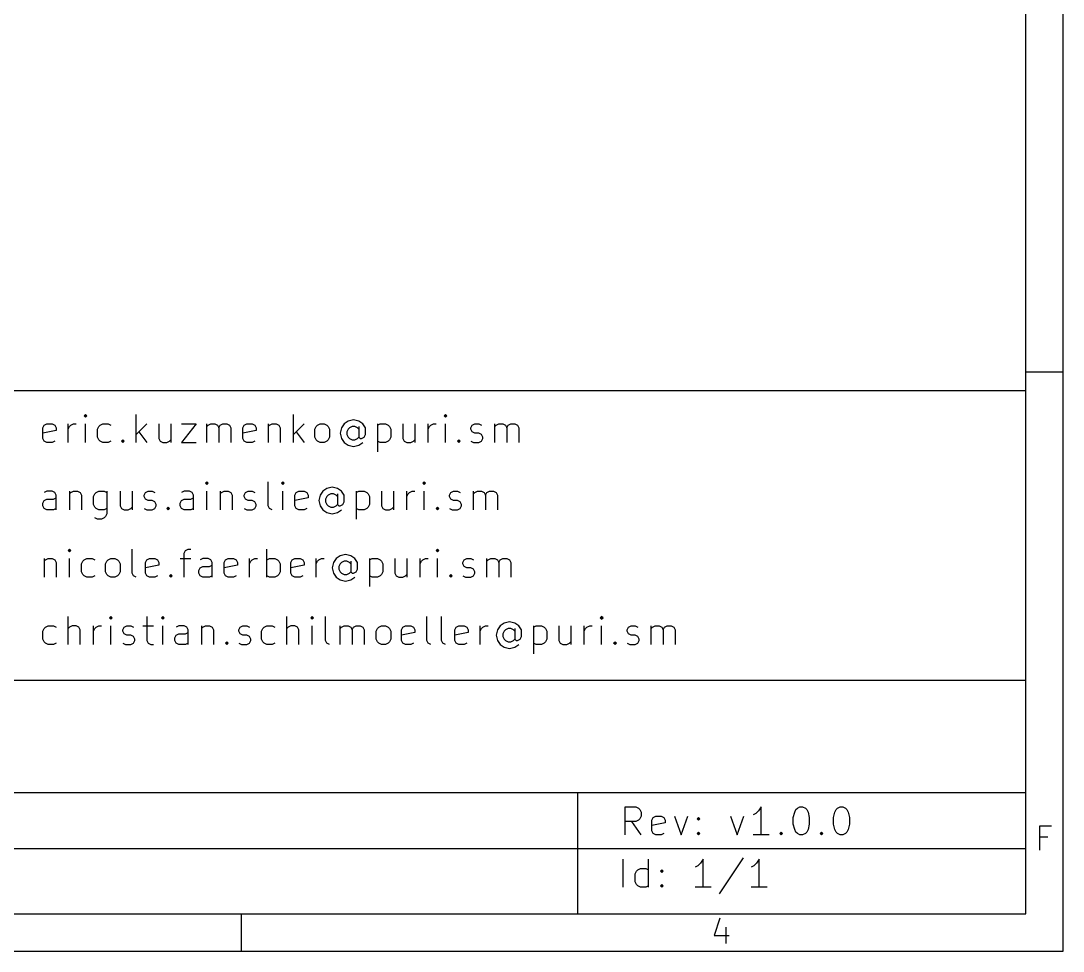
# Model space of a CAD drawing. Extents: x 8 to 330, y -289 to -8.
# Drawn here: x 146.2 to 202, y -289 to -239.2 of the extents above; entities that cross this region are included whole.
import ezdxf

# ---------------------------------------------------------------- set-up
doc = ezdxf.new("R2010")
doc.units = 0
doc.header["$MEASUREMENT"] = 0
doc.layers.add('BLACK', color=7, linetype='CONTINUOUS')

msp = doc.modelspace()

# ---------------------------------------------------------------- linework, layer by layer
at = {"layer": 'BLACK', "linetype": 'CONTINUOUS'}
for p, q in [((202.007, -289.002), (202.007, -8)), ((200.007, -287.002), (200.007, -10)), ((202.007, -258), (200.007, -258)), ((200.007, -259.002), (92.0072, -259.002)), ((200.007, -287.002), (200.007, -259.002)), ((149.654, -260.281), (149.582, -260.352)), ((149.582, -260.352), (149.654, -260.424)), ((149.725, -260.352), (149.654, -260.281)), ((149.654, -260.281), (149.654, -260.424)), ((149.654, -260.424), (149.725, -260.352)), ((152.368, -261.781), (152.368, -260.281)), ((160.796, -261.781), (160.796, -260.281)), ((164.011, -260.566), (163.725, -260.638)), ((164.296, -260.638), (164.011, -260.566)), ((168.939, -260.281), (168.868, -260.352)), ((168.868, -260.352), (168.939, -260.424)), ((169.011, -260.352), (168.939, -260.281)), ((168.939, -260.281), (168.939, -260.424)), ((168.939, -260.424), (169.011, -260.352)), ((147.368, -260.995), (147.439, -260.852)), ((147.368, -261.566), (147.368, -260.995)), ((148.082, -261.138), (147.368, -261.281)), ((147.439, -260.852), (147.582, -260.781)), ((147.582, -260.781), (147.868, -260.781)), ((147.868, -260.781), (148.011, -260.852)), ((148.011, -260.852), (148.082, -260.995)), ((148.082, -260.995), (148.082, -261.138)), ((148.725, -261.781), (148.725, -260.781)), ((148.725, -261.066), (148.796, -260.924)), ((148.796, -260.924), (148.868, -260.852)), ((148.868, -260.852), (149.011, -260.781)), ((149.011, -260.781), (149.154, -260.781)), ((149.654, -261.781), (149.654, -260.781)), ((150.296, -261.066), (150.368, -260.924)), ((150.296, -261.495), (150.296, -261.066)), ((150.368, -260.924), (150.439, -260.852)), ((150.439, -260.852), (150.582, -260.781)), ((150.582, -260.781), (150.868, -260.781)), ((150.868, -260.781), (151.011, -260.852)), ((152.939, -260.781), (152.368, -261.352)), ((153.582, -260.781), (153.582, -261.566)), ((154.225, -260.781), (154.225, -261.781)), ((154.796, -260.781), (155.582, -260.781)), ((155.582, -260.781), (154.796, -261.781)), ((156.154, -261.781), (156.154, -260.781)), ((156.154, -260.924), (156.225, -260.852)), ((156.225, -260.852), (156.368, -260.781)), ((156.368, -260.781), (156.582, -260.781)), ((156.582, -260.781), (156.725, -260.852)), ((156.725, -260.852), (156.796, -260.995)), ((156.796, -260.995), (156.868, -260.852)), ((156.796, -260.995), (156.796, -261.781)), ((156.868, -260.852), (157.011, -260.781)), ((157.011, -260.781), (157.225, -260.781)), ((157.225, -260.781), (157.368, -260.852)), ((157.368, -260.852), (157.439, -260.995)), ((157.439, -260.995), (157.439, -261.781)), ((158.082, -260.995), (158.154, -260.852)), ((158.082, -261.566), (158.082, -260.995)), ((158.796, -261.138), (158.082, -261.281)), ((158.154, -260.852), (158.296, -260.781)), ((158.296, -260.781), (158.582, -260.781)), ((158.582, -260.781), (158.725, -260.852)), ((158.725, -260.852), (158.796, -260.995)), ((158.796, -260.995), (158.796, -261.138)), ((159.439, -260.781), (159.439, -261.781)), ((159.439, -260.924), (159.511, -260.852)), ((159.511, -260.852), (159.654, -260.781)), ((159.654, -260.781), (159.868, -260.781)), ((159.868, -260.781), (160.011, -260.852)), ((160.011, -260.852), (160.082, -260.995)), ((160.082, -260.995), (160.082, -261.781)), ((161.368, -260.781), (160.796, -261.352)), ((161.939, -261.066), (162.011, -260.924)), ((161.939, -261.495), (161.939, -261.066)), ((162.011, -260.924), (162.082, -260.852)), ((162.082, -260.852), (162.225, -260.781)), ((162.225, -260.781), (162.439, -260.781)), ((162.439, -260.781), (162.582, -260.852)), ((162.582, -260.852), (162.654, -260.924)), ((162.654, -260.924), (162.725, -261.066)), ((162.725, -261.066), (162.725, -261.495)), ((163.368, -260.995), (163.296, -261.281)), ((163.511, -260.781), (163.368, -260.995)), ((163.725, -260.638), (163.511, -260.781)), ((163.725, -261.066), (163.654, -261.209)), ((163.796, -260.995), (163.725, -261.066)), ((163.939, -260.924), (163.796, -260.995)), ((164.082, -260.924), (163.939, -260.924)), ((164.225, -260.995), (164.082, -260.924)), ((164.296, -261.066), (164.225, -260.995)), ((164.511, -260.781), (164.296, -260.638)), ((164.296, -260.924), (164.296, -261.495)), ((164.654, -260.995), (164.511, -260.781)), ((164.654, -261.352), (164.654, -260.995)), ((165.296, -260.781), (165.296, -262.281)), ((165.296, -260.852), (165.439, -260.781)), ((165.439, -260.781), (165.725, -260.781)), ((165.725, -260.781), (165.868, -260.852)), ((165.868, -260.852), (165.939, -260.924)), ((165.939, -260.924), (166.011, -261.066)), ((166.011, -261.066), (166.011, -261.495)), ((166.654, -260.781), (166.654, -261.566)), ((167.296, -260.781), (167.296, -261.781)), ((168.011, -261.781), (168.011, -260.781)), ((168.011, -261.066), (168.082, -260.924)), ((168.082, -260.924), (168.154, -260.852)), ((168.154, -260.852), (168.296, -260.781)), ((168.296, -260.781), (168.439, -260.781)), ((168.939, -261.781), (168.939, -260.781)), ((170.296, -260.995), (170.368, -260.852)), ((170.296, -261.066), (170.296, -260.995)), ((170.368, -261.209), (170.296, -261.066)), ((170.368, -260.852), (170.511, -260.781)), ((170.511, -260.781), (170.725, -260.781)), ((170.725, -260.781), (170.868, -260.852)), ((171.582, -261.781), (171.582, -260.781)), ((171.582, -260.924), (171.654, -260.852)), ((171.654, -260.852), (171.796, -260.781)), ((171.796, -260.781), (172.011, -260.781)), ((172.011, -260.781), (172.154, -260.852)), ((172.154, -260.852), (172.225, -260.995)), ((172.225, -260.995), (172.296, -260.852)), ((172.225, -260.995), (172.225, -261.781)), ((172.296, -260.852), (172.439, -260.781)), ((172.439, -260.781), (172.654, -260.781)), ((172.654, -260.781), (172.796, -260.852)), ((172.796, -260.852), (172.868, -260.995)), ((172.868, -260.995), (172.868, -261.781)), ((147.439, -261.709), (147.368, -261.566)), ((147.582, -261.781), (147.439, -261.709)), ((148.011, -261.709), (147.868, -261.781)), ((150.368, -261.638), (150.296, -261.495)), ((150.439, -261.709), (150.368, -261.638)), ((150.582, -261.781), (150.439, -261.709)), ((151.011, -261.709), (150.868, -261.781)), ((151.582, -261.709), (151.654, -261.638)), ((151.654, -261.781), (151.582, -261.709)), ((151.654, -261.638), (151.725, -261.709)), ((151.654, -261.638), (151.654, -261.781)), ((151.725, -261.709), (151.654, -261.781)), ((152.511, -261.209), (152.939, -261.781)), ((153.582, -261.566), (153.654, -261.709)), ((153.654, -261.709), (153.796, -261.781)), ((154.011, -261.781), (154.154, -261.709)), ((154.154, -261.709), (154.225, -261.638)), ((158.154, -261.709), (158.082, -261.566)), ((158.296, -261.781), (158.154, -261.709)), ((158.725, -261.709), (158.582, -261.781)), ((160.939, -261.209), (161.368, -261.781)), ((162.011, -261.638), (161.939, -261.495)), ((162.082, -261.709), (162.011, -261.638)), ((162.225, -261.781), (162.082, -261.709)), ((162.582, -261.709), (162.439, -261.781)), ((162.654, -261.638), (162.582, -261.709)), ((162.725, -261.495), (162.654, -261.638)), ((163.296, -261.281), (163.368, -261.566)), ((163.368, -261.566), (163.511, -261.781)), ((163.654, -261.209), (163.654, -261.352)), ((163.654, -261.352), (163.725, -261.495)), ((163.725, -261.495), (163.796, -261.566)), ((163.796, -261.566), (163.939, -261.638)), ((163.939, -261.638), (164.082, -261.638)), ((164.082, -261.638), (164.225, -261.566)), ((164.225, -261.566), (164.296, -261.495)), ((164.296, -261.495), (164.368, -261.566)), ((164.368, -261.566), (164.439, -261.566)), ((164.439, -261.566), (164.582, -261.495)), ((164.582, -261.495), (164.654, -261.352)), ((165.439, -261.781), (165.296, -261.709)), ((165.868, -261.709), (165.725, -261.781)), ((165.939, -261.638), (165.868, -261.709)), ((166.011, -261.495), (165.939, -261.638)), ((166.654, -261.566), (166.725, -261.709)), ((166.725, -261.709), (166.868, -261.781)), ((167.082, -261.781), (167.225, -261.709)), ((167.225, -261.709), (167.296, -261.638)), ((169.582, -261.709), (169.654, -261.638)), ((169.654, -261.781), (169.582, -261.709)), ((169.654, -261.638), (169.725, -261.709)), ((169.654, -261.638), (169.654, -261.781)), ((169.725, -261.709), (169.654, -261.781)), ((170.296, -261.709), (170.439, -261.781)), ((170.511, -261.281), (170.368, -261.209)), ((170.725, -261.281), (170.511, -261.281)), ((170.868, -261.352), (170.725, -261.281)), ((170.725, -261.781), (170.868, -261.709)), ((170.939, -261.495), (170.868, -261.352)), ((170.868, -261.709), (170.939, -261.566)), ((170.939, -261.566), (170.939, -261.495)), ((147.868, -261.781), (147.582, -261.781)), ((150.868, -261.781), (150.582, -261.781)), ((153.796, -261.781), (154.011, -261.781)), ((154.796, -261.781), (155.582, -261.781)), ((158.582, -261.781), (158.296, -261.781)), ((162.439, -261.781), (162.225, -261.781)), ((163.511, -261.781), (163.725, -261.924)), ((163.725, -261.924), (164.011, -261.995)), ((164.011, -261.995), (164.296, -261.924)), ((164.296, -261.924), (164.511, -261.781)), ((165.725, -261.781), (165.439, -261.781)), ((166.868, -261.781), (167.082, -261.781)), ((170.439, -261.781), (170.725, -261.781)), ((156.154, -263.881), (156.082, -263.952)), ((156.082, -263.952), (156.154, -264.024)), ((156.225, -263.952), (156.154, -263.881)), ((156.154, -263.881), (156.154, -264.024)), ((156.154, -264.024), (156.225, -263.952)), ((159.439, -265.166), (159.439, -263.881)), ((160.225, -263.881), (160.154, -263.952)), ((160.154, -263.952), (160.225, -264.024)), ((160.296, -263.952), (160.225, -263.881)), ((160.225, -263.881), (160.225, -264.024)), ((160.225, -264.024), (160.296, -263.952)), ((167.796, -263.881), (167.725, -263.952)), ((167.725, -263.952), (167.796, -264.024)), ((167.868, -263.952), (167.796, -263.881)), ((167.796, -263.881), (167.796, -264.024)), ((167.796, -264.024), (167.868, -263.952)), ((147.582, -264.381), (147.439, -264.452)), ((147.868, -264.381), (147.582, -264.381)), ((148.011, -264.452), (147.868, -264.381)), ((148.082, -264.595), (148.011, -264.452)), ((148.796, -264.381), (148.796, -265.381)), ((148.796, -264.524), (148.868, -264.452)), ((148.868, -264.452), (149.011, -264.381)), ((149.011, -264.381), (149.225, -264.381)), ((149.225, -264.381), (149.368, -264.452)), ((149.368, -264.452), (149.439, -264.595)), ((150.082, -264.666), (150.154, -264.524)), ((150.154, -264.524), (150.225, -264.452)), ((150.225, -264.452), (150.368, -264.381)), ((150.368, -264.381), (150.654, -264.381)), ((150.654, -264.381), (150.796, -264.452)), ((150.796, -264.381), (150.796, -265.595)), ((151.511, -264.381), (151.511, -265.166)), ((152.154, -264.381), (152.154, -265.381)), ((152.796, -264.595), (152.868, -264.452)), ((152.868, -264.452), (153.011, -264.381)), ((153.011, -264.381), (153.225, -264.381)), ((153.225, -264.381), (153.368, -264.452)), ((154.939, -264.381), (154.796, -264.452)), ((155.225, -264.381), (154.939, -264.381)), ((155.368, -264.452), (155.225, -264.381)), ((155.439, -264.595), (155.368, -264.452)), ((156.154, -265.381), (156.154, -264.381)), ((156.868, -264.381), (156.868, -265.381)), ((156.868, -264.524), (156.939, -264.452)), ((156.939, -264.452), (157.082, -264.381)), ((157.082, -264.381), (157.296, -264.381)), ((157.296, -264.381), (157.439, -264.452)), ((157.439, -264.452), (157.511, -264.595)), ((158.154, -264.595), (158.225, -264.452)), ((158.225, -264.452), (158.368, -264.381)), ((158.368, -264.381), (158.582, -264.381)), ((158.582, -264.381), (158.725, -264.452)), ((160.225, -265.381), (160.225, -264.381)), ((160.868, -264.595), (160.939, -264.452)), ((160.939, -264.452), (161.082, -264.381)), ((161.082, -264.381), (161.368, -264.381)), ((161.368, -264.381), (161.511, -264.452)), ((161.511, -264.452), (161.582, -264.595)), ((162.368, -264.381), (162.225, -264.595)), ((162.582, -264.238), (162.368, -264.381)), ((162.868, -264.166), (162.582, -264.238)), ((162.796, -264.524), (162.654, -264.595)), ((162.939, -264.524), (162.796, -264.524)), ((163.154, -264.238), (162.868, -264.166)), ((163.082, -264.595), (162.939, -264.524)), ((163.368, -264.381), (163.154, -264.238)), ((163.154, -264.524), (163.154, -265.095)), ((163.511, -264.595), (163.368, -264.381)), ((164.154, -264.381), (164.154, -265.881)), ((164.154, -264.452), (164.296, -264.381)), ((164.296, -264.381), (164.582, -264.381)), ((164.582, -264.381), (164.725, -264.452)), ((164.725, -264.452), (164.796, -264.524)), ((164.796, -264.524), (164.868, -264.666)), ((165.511, -264.381), (165.511, -265.166)), ((166.154, -264.381), (166.154, -265.381)), ((166.868, -265.381), (166.868, -264.381)), ((166.868, -264.666), (166.939, -264.524)), ((166.939, -264.524), (167.011, -264.452)), ((167.011, -264.452), (167.154, -264.381)), ((167.154, -264.381), (167.296, -264.381)), ((167.796, -265.381), (167.796, -264.381)), ((169.154, -264.595), (169.225, -264.452)), ((169.225, -264.452), (169.368, -264.381)), ((169.368, -264.381), (169.582, -264.381)), ((169.582, -264.381), (169.725, -264.452)), ((170.439, -265.381), (170.439, -264.381)), ((170.439, -264.524), (170.511, -264.452)), ((170.511, -264.452), (170.654, -264.381)), ((170.654, -264.381), (170.868, -264.381)), ((170.868, -264.381), (171.011, -264.452)), ((171.011, -264.452), (171.082, -264.595)), ((171.082, -264.595), (171.154, -264.452)), ((171.154, -264.452), (171.296, -264.381)), ((171.296, -264.381), (171.511, -264.381)), ((171.511, -264.381), (171.654, -264.452)), ((171.654, -264.452), (171.725, -264.595)), ((147.368, -265.024), (147.439, -264.881)), ((147.368, -265.166), (147.368, -265.024)), ((147.439, -264.881), (147.582, -264.809)), ((147.582, -264.809), (147.939, -264.809)), ((147.939, -264.809), (148.082, -264.738)), ((148.082, -265.381), (148.082, -264.595)), ((149.439, -264.595), (149.439, -265.381)), ((150.082, -265.095), (150.082, -264.666)), ((150.154, -265.238), (150.082, -265.095)), ((152.796, -264.666), (152.796, -264.595)), ((152.868, -264.809), (152.796, -264.666)), ((153.011, -264.881), (152.868, -264.809)), ((153.225, -264.881), (153.011, -264.881)), ((153.368, -264.952), (153.225, -264.881)), ((153.439, -265.095), (153.368, -264.952)), ((153.439, -265.166), (153.439, -265.095)), ((154.725, -265.024), (154.796, -264.881)), ((154.725, -265.166), (154.725, -265.024)), ((154.796, -264.881), (154.939, -264.809)), ((154.939, -264.809), (155.296, -264.809)), ((155.296, -264.809), (155.439, -264.738)), ((155.439, -265.381), (155.439, -264.595)), ((157.511, -264.595), (157.511, -265.381)), ((158.154, -264.666), (158.154, -264.595)), ((158.225, -264.809), (158.154, -264.666)), ((158.368, -264.881), (158.225, -264.809)), ((158.582, -264.881), (158.368, -264.881)), ((158.725, -264.952), (158.582, -264.881)), ((158.796, -265.095), (158.725, -264.952)), ((158.796, -265.166), (158.796, -265.095)), ((160.868, -265.166), (160.868, -264.595)), ((161.582, -264.738), (160.868, -264.881)), ((161.582, -264.595), (161.582, -264.738)), ((162.225, -264.595), (162.154, -264.881)), ((162.154, -264.881), (162.225, -265.166)), ((162.582, -264.666), (162.511, -264.809)), ((162.511, -264.809), (162.511, -264.952)), ((162.511, -264.952), (162.582, -265.095)), ((162.654, -264.595), (162.582, -264.666)), ((162.582, -265.095), (162.654, -265.166)), ((163.154, -264.666), (163.082, -264.595)), ((163.082, -265.166), (163.154, -265.095)), ((163.154, -265.095), (163.225, -265.166)), ((163.296, -265.166), (163.439, -265.095)), ((163.439, -265.095), (163.511, -264.952)), ((163.511, -264.952), (163.511, -264.595)), ((164.868, -265.095), (164.796, -265.238)), ((164.868, -264.666), (164.868, -265.095)), ((169.154, -264.666), (169.154, -264.595)), ((169.225, -264.809), (169.154, -264.666)), ((169.368, -264.881), (169.225, -264.809)), ((169.582, -264.881), (169.368, -264.881)), ((169.725, -264.952), (169.582, -264.881)), ((169.796, -265.095), (169.725, -264.952)), ((169.796, -265.166), (169.796, -265.095)), ((171.082, -264.595), (171.082, -265.381)), ((171.725, -264.595), (171.725, -265.381)), ((147.439, -265.309), (147.368, -265.166)), ((147.582, -265.381), (147.439, -265.309)), ((147.939, -265.381), (147.582, -265.381)), ((148.082, -265.309), (147.939, -265.381)), ((150.225, -265.309), (150.154, -265.238)), ((150.368, -265.381), (150.225, -265.309)), ((150.654, -265.381), (150.368, -265.381)), ((150.796, -265.309), (150.654, -265.381)), ((150.796, -265.595), (150.725, -265.738)), ((151.511, -265.166), (151.582, -265.309)), ((151.582, -265.309), (151.725, -265.381)), ((151.725, -265.381), (151.939, -265.381)), ((151.939, -265.381), (152.082, -265.309)), ((152.082, -265.309), (152.154, -265.238)), ((152.796, -265.309), (152.939, -265.381)), ((152.939, -265.381), (153.225, -265.381)), ((153.225, -265.381), (153.368, -265.309)), ((153.368, -265.309), (153.439, -265.166)), ((154.011, -265.309), (154.082, -265.238)), ((154.082, -265.381), (154.011, -265.309)), ((154.082, -265.238), (154.154, -265.309)), ((154.082, -265.238), (154.082, -265.381)), ((154.154, -265.309), (154.082, -265.381)), ((154.796, -265.309), (154.725, -265.166)), ((154.939, -265.381), (154.796, -265.309)), ((155.296, -265.381), (154.939, -265.381)), ((155.439, -265.309), (155.296, -265.381)), ((158.154, -265.309), (158.296, -265.381)), ((158.296, -265.381), (158.582, -265.381)), ((158.582, -265.381), (158.725, -265.309)), ((158.725, -265.309), (158.796, -265.166)), ((159.511, -265.309), (159.439, -265.166)), ((159.654, -265.381), (159.511, -265.309)), ((160.939, -265.309), (160.868, -265.166)), ((161.082, -265.381), (160.939, -265.309)), ((161.368, -265.381), (161.082, -265.381)), ((161.511, -265.309), (161.368, -265.381)), ((162.225, -265.166), (162.368, -265.381)), ((162.368, -265.381), (162.582, -265.524)), ((162.582, -265.524), (162.868, -265.595)), ((162.654, -265.166), (162.796, -265.238)), ((162.796, -265.238), (162.939, -265.238)), ((162.868, -265.595), (163.154, -265.524)), ((162.939, -265.238), (163.082, -265.166)), ((163.154, -265.524), (163.368, -265.381)), ((163.225, -265.166), (163.296, -265.166)), ((164.296, -265.381), (164.154, -265.309)), ((164.582, -265.381), (164.296, -265.381)), ((164.725, -265.309), (164.582, -265.381)), ((164.796, -265.238), (164.725, -265.309)), ((165.511, -265.166), (165.582, -265.309)), ((165.582, -265.309), (165.725, -265.381)), ((165.725, -265.381), (165.939, -265.381)), ((165.939, -265.381), (166.082, -265.309)), ((166.082, -265.309), (166.154, -265.238)), ((168.439, -265.309), (168.511, -265.238)), ((168.511, -265.381), (168.439, -265.309)), ((168.511, -265.238), (168.582, -265.309)), ((168.511, -265.238), (168.511, -265.381)), ((168.582, -265.309), (168.511, -265.381)), ((169.154, -265.309), (169.296, -265.381)), ((169.296, -265.381), (169.582, -265.381)), ((169.582, -265.381), (169.725, -265.309)), ((169.725, -265.309), (169.796, -265.166)), ((150.296, -265.881), (150.154, -265.809)), ((150.511, -265.881), (150.296, -265.881)), ((150.654, -265.809), (150.511, -265.881)), ((150.725, -265.738), (150.654, -265.809)), ((148.796, -267.481), (148.725, -267.552)), ((148.725, -267.552), (148.796, -267.624)), ((148.868, -267.552), (148.796, -267.481)), ((148.796, -267.481), (148.796, -267.624)), ((148.796, -267.624), (148.868, -267.552)), ((152.154, -268.766), (152.154, -267.481)), ((154.939, -267.695), (155.011, -267.552)), ((154.939, -268.981), (154.939, -267.695)), ((155.011, -267.552), (155.154, -267.481)), ((155.154, -267.481), (155.296, -267.481)), ((159.368, -268.981), (159.368, -267.481)), ((163.296, -267.838), (163.082, -267.981)), ((163.582, -267.766), (163.296, -267.838)), ((163.868, -267.838), (163.582, -267.766)), ((164.082, -267.981), (163.868, -267.838)), ((168.511, -267.481), (168.439, -267.552)), ((168.439, -267.552), (168.511, -267.624)), ((168.582, -267.552), (168.511, -267.481)), ((168.511, -267.481), (168.511, -267.624)), ((168.511, -267.624), (168.582, -267.552)), ((147.439, -267.981), (147.439, -268.981)), ((147.439, -268.124), (147.511, -268.052)), ((147.511, -268.052), (147.654, -267.981)), ((147.654, -267.981), (147.868, -267.981)), ((147.868, -267.981), (148.011, -268.052)), ((148.011, -268.052), (148.082, -268.195)), ((148.082, -268.195), (148.082, -268.981)), ((148.796, -268.981), (148.796, -267.981)), ((149.439, -268.266), (149.511, -268.124)), ((149.439, -268.695), (149.439, -268.266)), ((149.511, -268.124), (149.582, -268.052)), ((149.582, -268.052), (149.725, -267.981)), ((149.725, -267.981), (150.011, -267.981)), ((150.011, -267.981), (150.154, -268.052)), ((150.725, -268.266), (150.796, -268.124)), ((150.725, -268.695), (150.725, -268.266)), ((150.796, -268.124), (150.868, -268.052)), ((150.868, -268.052), (151.011, -267.981)), ((151.011, -267.981), (151.225, -267.981)), ((151.225, -267.981), (151.368, -268.052)), ((151.368, -268.052), (151.439, -268.124)), ((151.439, -268.124), (151.511, -268.266)), ((151.511, -268.266), (151.511, -268.695)), ((152.868, -268.195), (152.939, -268.052)), ((152.868, -268.766), (152.868, -268.195)), ((153.582, -268.338), (152.868, -268.481)), ((152.939, -268.052), (153.082, -267.981)), ((153.082, -267.981), (153.368, -267.981)), ((153.368, -267.981), (153.511, -268.052)), ((153.511, -268.052), (153.582, -268.195)), ((153.582, -268.195), (153.582, -268.338)), ((154.725, -267.981), (155.296, -267.981)), ((155.939, -267.981), (155.796, -268.052)), ((155.796, -268.481), (155.939, -268.409)), ((156.225, -267.981), (155.939, -267.981)), ((155.939, -268.409), (156.296, -268.409)), ((156.368, -268.052), (156.225, -267.981)), ((156.296, -268.409), (156.439, -268.338)), ((156.439, -268.195), (156.368, -268.052)), ((156.439, -268.981), (156.439, -268.195)), ((157.082, -268.195), (157.154, -268.052)), ((157.082, -268.766), (157.082, -268.195)), ((157.796, -268.338), (157.082, -268.481)), ((157.154, -268.052), (157.296, -267.981)), ((157.296, -267.981), (157.582, -267.981)), ((157.582, -267.981), (157.725, -268.052)), ((157.725, -268.052), (157.796, -268.195)), ((157.796, -268.195), (157.796, -268.338)), ((158.439, -268.981), (158.439, -267.981)), ((158.439, -268.266), (158.511, -268.124)), ((158.511, -268.124), (158.582, -268.052)), ((158.582, -268.052), (158.725, -267.981)), ((158.725, -267.981), (158.868, -267.981)), ((159.368, -268.052), (159.511, -267.981)), ((159.511, -267.981), (159.796, -267.981)), ((159.796, -267.981), (159.939, -268.052)), ((159.939, -268.052), (160.011, -268.124)), ((160.011, -268.124), (160.082, -268.266)), ((160.082, -268.266), (160.082, -268.695)), ((160.654, -268.195), (160.725, -268.052)), ((160.654, -268.766), (160.654, -268.195)), ((161.368, -268.338), (160.654, -268.481)), ((160.725, -268.052), (160.868, -267.981)), ((160.868, -267.981), (161.154, -267.981)), ((161.154, -267.981), (161.296, -268.052)), ((161.296, -268.052), (161.368, -268.195)), ((161.368, -268.195), (161.368, -268.338)), ((162.011, -268.981), (162.011, -267.981)), ((162.011, -268.266), (162.082, -268.124)), ((162.082, -268.124), (162.154, -268.052)), ((162.154, -268.052), (162.296, -267.981)), ((162.296, -267.981), (162.439, -267.981)), ((162.939, -268.195), (162.868, -268.481)), ((163.082, -267.981), (162.939, -268.195)), ((163.296, -268.266), (163.225, -268.409)), ((163.225, -268.409), (163.225, -268.552)), ((163.368, -268.195), (163.296, -268.266)), ((163.511, -268.124), (163.368, -268.195)), ((163.654, -268.124), (163.511, -268.124)), ((163.796, -268.195), (163.654, -268.124)), ((163.868, -268.266), (163.796, -268.195)), ((163.868, -268.124), (163.868, -268.695)), ((164.225, -268.195), (164.082, -267.981)), ((164.225, -268.552), (164.225, -268.195)), ((164.868, -267.981), (164.868, -269.481)), ((164.868, -268.052), (165.011, -267.981)), ((165.011, -267.981), (165.296, -267.981)), ((165.296, -267.981), (165.439, -268.052)), ((165.439, -268.052), (165.511, -268.124)), ((165.511, -268.124), (165.582, -268.266)), ((165.582, -268.266), (165.582, -268.695)), ((166.225, -267.981), (166.225, -268.766)), ((166.868, -267.981), (166.868, -268.981)), ((167.582, -268.981), (167.582, -267.981)), ((167.582, -268.266), (167.654, -268.124)), ((167.654, -268.124), (167.725, -268.052)), ((167.725, -268.052), (167.868, -267.981)), ((167.868, -267.981), (168.011, -267.981)), ((168.511, -268.981), (168.511, -267.981)), ((169.868, -268.195), (169.939, -268.052)), ((169.868, -268.266), (169.868, -268.195)), ((169.939, -268.409), (169.868, -268.266)), ((169.939, -268.052), (170.082, -267.981)), ((170.082, -268.481), (169.939, -268.409)), ((170.082, -267.981), (170.296, -267.981)), ((170.296, -267.981), (170.439, -268.052)), ((171.154, -268.981), (171.154, -267.981)), ((171.154, -268.124), (171.225, -268.052)), ((171.225, -268.052), (171.368, -267.981)), ((171.368, -267.981), (171.582, -267.981)), ((171.582, -267.981), (171.725, -268.052)), ((171.725, -268.052), (171.796, -268.195)), ((171.796, -268.195), (171.868, -268.052)), ((171.796, -268.195), (171.796, -268.981)), ((171.868, -268.052), (172.011, -267.981)), ((172.011, -267.981), (172.225, -267.981)), ((172.225, -267.981), (172.368, -268.052)), ((172.368, -268.052), (172.439, -268.195)), ((172.439, -268.195), (172.439, -268.981)), ((149.511, -268.838), (149.439, -268.695)), ((149.582, -268.909), (149.511, -268.838)), ((149.725, -268.981), (149.582, -268.909)), ((150.011, -268.981), (149.725, -268.981)), ((150.154, -268.909), (150.011, -268.981)), ((150.796, -268.838), (150.725, -268.695)), ((150.868, -268.909), (150.796, -268.838)), ((151.011, -268.981), (150.868, -268.909)), ((151.225, -268.981), (151.011, -268.981)), ((151.368, -268.909), (151.225, -268.981)), ((151.439, -268.838), (151.368, -268.909)), ((151.511, -268.695), (151.439, -268.838)), ((152.225, -268.909), (152.154, -268.766)), ((152.368, -268.981), (152.225, -268.909)), ((152.939, -268.909), (152.868, -268.766)), ((153.082, -268.981), (152.939, -268.909)), ((153.368, -268.981), (153.082, -268.981)), ((153.511, -268.909), (153.368, -268.981)), ((154.154, -268.909), (154.225, -268.838)), ((154.225, -268.981), (154.154, -268.909)), ((154.225, -268.838), (154.296, -268.909)), ((154.225, -268.838), (154.225, -268.981)), ((154.296, -268.909), (154.225, -268.981)), ((155.725, -268.624), (155.796, -268.481)), ((155.725, -268.766), (155.725, -268.624)), ((155.796, -268.909), (155.725, -268.766)), ((155.939, -268.981), (155.796, -268.909)), ((156.296, -268.981), (155.939, -268.981)), ((156.439, -268.909), (156.296, -268.981)), ((157.154, -268.909), (157.082, -268.766)), ((157.296, -268.981), (157.154, -268.909)), ((157.582, -268.981), (157.296, -268.981)), ((157.725, -268.909), (157.582, -268.981)), ((159.511, -268.981), (159.368, -268.909)), ((159.796, -268.981), (159.511, -268.981)), ((159.939, -268.909), (159.796, -268.981)), ((160.011, -268.838), (159.939, -268.909)), ((160.082, -268.695), (160.011, -268.838)), ((160.725, -268.909), (160.654, -268.766)), ((160.868, -268.981), (160.725, -268.909)), ((161.154, -268.981), (160.868, -268.981)), ((161.296, -268.909), (161.154, -268.981)), ((162.868, -268.481), (162.939, -268.766)), ((162.939, -268.766), (163.082, -268.981)), ((163.082, -268.981), (163.296, -269.124)), ((163.225, -268.552), (163.296, -268.695)), ((163.296, -268.695), (163.368, -268.766)), ((163.368, -268.766), (163.511, -268.838)), ((163.511, -268.838), (163.654, -268.838)), ((163.654, -268.838), (163.796, -268.766)), ((163.796, -268.766), (163.868, -268.695)), ((163.868, -268.695), (163.939, -268.766)), ((163.868, -269.124), (164.082, -268.981)), ((163.939, -268.766), (164.011, -268.766)), ((164.011, -268.766), (164.154, -268.695)), ((164.154, -268.695), (164.225, -268.552)), ((165.011, -268.981), (164.868, -268.909)), ((165.296, -268.981), (165.011, -268.981)), ((165.439, -268.909), (165.296, -268.981)), ((165.511, -268.838), (165.439, -268.909)), ((165.582, -268.695), (165.511, -268.838)), ((166.225, -268.766), (166.296, -268.909)), ((166.296, -268.909), (166.439, -268.981)), ((166.439, -268.981), (166.654, -268.981)), ((166.654, -268.981), (166.796, -268.909)), ((166.796, -268.909), (166.868, -268.838)), ((169.154, -268.909), (169.225, -268.838)), ((169.225, -268.981), (169.154, -268.909)), ((169.225, -268.838), (169.296, -268.909)), ((169.225, -268.838), (169.225, -268.981)), ((169.296, -268.909), (169.225, -268.981)), ((169.868, -268.909), (170.011, -268.981)), ((170.011, -268.981), (170.296, -268.981)), ((170.296, -268.481), (170.082, -268.481)), ((170.439, -268.552), (170.296, -268.481)), ((170.296, -268.981), (170.439, -268.909)), ((170.511, -268.695), (170.439, -268.552)), ((170.439, -268.909), (170.511, -268.766)), ((170.511, -268.766), (170.511, -268.695)), ((163.296, -269.124), (163.582, -269.195)), ((163.582, -269.195), (163.868, -269.124)), ((148.725, -272.581), (148.725, -271.081)), ((151.011, -271.081), (150.939, -271.152)), ((150.939, -271.152), (151.011, -271.224)), ((151.082, -271.152), (151.011, -271.081)), ((151.011, -271.081), (151.011, -271.224)), ((151.011, -271.224), (151.082, -271.152)), ((152.939, -271.081), (152.939, -272.366)), ((153.796, -271.081), (153.725, -271.152)), ((153.725, -271.152), (153.796, -271.224)), ((153.868, -271.152), (153.796, -271.081)), ((153.796, -271.081), (153.796, -271.224)), ((153.796, -271.224), (153.868, -271.152)), ((160.439, -272.581), (160.439, -271.081)), ((161.796, -271.081), (161.725, -271.152)), ((161.725, -271.152), (161.796, -271.224)), ((161.868, -271.152), (161.796, -271.081)), ((161.796, -271.081), (161.796, -271.224)), ((161.796, -271.224), (161.868, -271.152)), ((162.511, -272.366), (162.511, -271.081)), ((167.939, -272.366), (167.939, -271.081)), ((168.725, -272.366), (168.725, -271.081)), ((177.296, -271.081), (177.225, -271.152)), ((177.225, -271.152), (177.296, -271.224)), ((177.368, -271.152), (177.296, -271.081)), ((177.296, -271.081), (177.296, -271.224)), ((177.296, -271.224), (177.368, -271.152)), ((147.368, -271.866), (147.439, -271.724)), ((147.439, -271.724), (147.511, -271.652)), ((147.511, -271.652), (147.654, -271.581)), ((147.654, -271.581), (147.939, -271.581)), ((147.939, -271.581), (148.082, -271.652)), ((148.796, -271.652), (148.725, -271.724)), ((148.939, -271.581), (148.796, -271.652)), ((149.154, -271.581), (148.939, -271.581)), ((149.296, -271.652), (149.154, -271.581)), ((149.368, -271.795), (149.296, -271.652)), ((149.368, -272.581), (149.368, -271.795)), ((150.082, -272.581), (150.082, -271.581)), ((150.082, -271.866), (150.154, -271.724)), ((150.154, -271.724), (150.225, -271.652)), ((150.225, -271.652), (150.368, -271.581)), ((150.368, -271.581), (150.511, -271.581)), ((151.011, -272.581), (151.011, -271.581)), ((151.654, -271.795), (151.725, -271.652)), ((151.654, -271.866), (151.654, -271.795)), ((151.725, -271.652), (151.868, -271.581)), ((151.868, -271.581), (152.082, -271.581)), ((152.082, -271.581), (152.225, -271.652)), ((152.725, -271.581), (153.296, -271.581)), ((153.796, -272.581), (153.796, -271.581)), ((154.654, -271.581), (154.511, -271.652)), ((154.939, -271.581), (154.654, -271.581)), ((155.082, -271.652), (154.939, -271.581)), ((155.154, -271.795), (155.082, -271.652)), ((155.154, -272.581), (155.154, -271.795)), ((155.868, -271.581), (155.868, -272.581)), ((155.868, -271.724), (155.939, -271.652)), ((155.939, -271.652), (156.082, -271.581)), ((156.082, -271.581), (156.296, -271.581)), ((156.296, -271.581), (156.439, -271.652)), ((156.439, -271.652), (156.511, -271.795)), ((156.511, -271.795), (156.511, -272.581)), ((157.868, -271.795), (157.939, -271.652)), ((157.868, -271.866), (157.868, -271.795)), ((157.939, -271.652), (158.082, -271.581)), ((158.082, -271.581), (158.296, -271.581)), ((158.296, -271.581), (158.439, -271.652)), ((159.082, -271.866), (159.154, -271.724)), ((159.154, -271.724), (159.225, -271.652)), ((159.225, -271.652), (159.368, -271.581)), ((159.368, -271.581), (159.654, -271.581)), ((159.654, -271.581), (159.796, -271.652)), ((160.511, -271.652), (160.439, -271.724)), ((160.654, -271.581), (160.511, -271.652)), ((160.868, -271.581), (160.654, -271.581)), ((161.011, -271.652), (160.868, -271.581)), ((161.082, -271.795), (161.011, -271.652)), ((161.082, -272.581), (161.082, -271.795)), ((161.796, -272.581), (161.796, -271.581)), ((163.296, -272.581), (163.296, -271.581)), ((163.296, -271.724), (163.368, -271.652)), ((163.368, -271.652), (163.511, -271.581)), ((163.511, -271.581), (163.725, -271.581)), ((163.725, -271.581), (163.868, -271.652)), ((163.868, -271.652), (163.939, -271.795)), ((163.939, -271.795), (164.011, -271.652)), ((163.939, -271.795), (163.939, -272.581)), ((164.011, -271.652), (164.154, -271.581)), ((164.154, -271.581), (164.368, -271.581)), ((164.368, -271.581), (164.511, -271.652)), ((164.511, -271.652), (164.582, -271.795)), ((164.582, -271.795), (164.582, -272.581)), ((165.225, -271.866), (165.296, -271.724)), ((165.296, -271.724), (165.368, -271.652)), ((165.368, -271.652), (165.511, -271.581)), ((165.511, -271.581), (165.725, -271.581)), ((165.725, -271.581), (165.868, -271.652)), ((165.868, -271.652), (165.939, -271.724)), ((165.939, -271.724), (166.011, -271.866)), ((166.582, -271.795), (166.654, -271.652)), ((166.582, -272.366), (166.582, -271.795)), ((166.654, -271.652), (166.796, -271.581)), ((166.796, -271.581), (167.082, -271.581)), ((167.082, -271.581), (167.225, -271.652)), ((167.225, -271.652), (167.296, -271.795)), ((167.296, -271.795), (167.296, -271.938)), ((169.439, -271.795), (169.511, -271.652)), ((169.439, -272.366), (169.439, -271.795)), ((169.511, -271.652), (169.654, -271.581)), ((169.654, -271.581), (169.939, -271.581)), ((169.939, -271.581), (170.082, -271.652)), ((170.082, -271.652), (170.154, -271.795)), ((170.154, -271.795), (170.154, -271.938)), ((170.796, -272.581), (170.796, -271.581)), ((170.796, -271.866), (170.868, -271.724)), ((170.868, -271.724), (170.939, -271.652)), ((170.939, -271.652), (171.082, -271.581)), ((171.082, -271.581), (171.225, -271.581)), ((171.725, -271.795), (171.654, -272.081)), ((171.868, -271.581), (171.725, -271.795)), ((172.082, -271.438), (171.868, -271.581)), ((172.368, -271.366), (172.082, -271.438)), ((172.154, -271.795), (172.082, -271.866)), ((172.296, -271.724), (172.154, -271.795)), ((172.439, -271.724), (172.296, -271.724)), ((172.654, -271.438), (172.368, -271.366)), ((172.582, -271.795), (172.439, -271.724)), ((172.654, -271.866), (172.582, -271.795)), ((172.868, -271.581), (172.654, -271.438)), ((172.654, -271.724), (172.654, -272.295)), ((173.011, -271.795), (172.868, -271.581)), ((173.011, -272.152), (173.011, -271.795)), ((173.654, -271.581), (173.654, -273.081)), ((173.654, -271.652), (173.796, -271.581)), ((173.796, -271.581), (174.082, -271.581)), ((174.082, -271.581), (174.225, -271.652)), ((174.225, -271.652), (174.296, -271.724)), ((174.296, -271.724), (174.368, -271.866)), ((175.011, -271.581), (175.011, -272.366)), ((175.654, -271.581), (175.654, -272.581)), ((176.368, -272.581), (176.368, -271.581)), ((176.368, -271.866), (176.439, -271.724)), ((176.439, -271.724), (176.511, -271.652)), ((176.511, -271.652), (176.654, -271.581)), ((176.654, -271.581), (176.796, -271.581)), ((177.296, -272.581), (177.296, -271.581)), ((178.654, -271.795), (178.725, -271.652)), ((178.654, -271.866), (178.654, -271.795)), ((178.725, -271.652), (178.868, -271.581)), ((178.868, -271.581), (179.082, -271.581)), ((179.082, -271.581), (179.225, -271.652)), ((179.939, -272.581), (179.939, -271.581)), ((179.939, -271.724), (180.011, -271.652)), ((180.011, -271.652), (180.154, -271.581)), ((180.154, -271.581), (180.368, -271.581)), ((180.368, -271.581), (180.511, -271.652)), ((180.511, -271.652), (180.582, -271.795)), ((180.582, -271.795), (180.654, -271.652)), ((180.582, -271.795), (180.582, -272.581)), ((180.654, -271.652), (180.796, -271.581)), ((180.796, -271.581), (181.011, -271.581)), ((181.011, -271.581), (181.154, -271.652)), ((181.154, -271.652), (181.225, -271.795)), ((181.225, -271.795), (181.225, -272.581)), ((147.368, -272.295), (147.368, -271.866)), ((147.439, -272.438), (147.368, -272.295)), ((151.725, -272.009), (151.654, -271.866)), ((151.868, -272.081), (151.725, -272.009)), ((152.082, -272.081), (151.868, -272.081)), ((152.225, -272.152), (152.082, -272.081)), ((152.296, -272.295), (152.225, -272.152)), ((152.296, -272.366), (152.296, -272.295)), ((154.439, -272.224), (154.511, -272.081)), ((154.439, -272.366), (154.439, -272.224)), ((154.511, -272.081), (154.654, -272.009)), ((154.654, -272.009), (155.011, -272.009)), ((155.011, -272.009), (155.154, -271.938)), ((157.939, -272.009), (157.868, -271.866)), ((158.082, -272.081), (157.939, -272.009)), ((158.296, -272.081), (158.082, -272.081)), ((158.439, -272.152), (158.296, -272.081)), ((158.511, -272.295), (158.439, -272.152)), ((158.511, -272.366), (158.511, -272.295)), ((159.082, -272.295), (159.082, -271.866)), ((159.154, -272.438), (159.082, -272.295)), ((165.225, -272.295), (165.225, -271.866)), ((165.296, -272.438), (165.225, -272.295)), ((166.011, -272.295), (165.939, -272.438)), ((166.011, -271.866), (166.011, -272.295)), ((167.296, -271.938), (166.582, -272.081)), ((170.154, -271.938), (169.439, -272.081)), ((171.654, -272.081), (171.725, -272.366)), ((172.082, -271.866), (172.011, -272.009)), ((172.011, -272.009), (172.011, -272.152)), ((172.011, -272.152), (172.082, -272.295)), ((172.082, -272.295), (172.154, -272.366)), ((172.582, -272.366), (172.654, -272.295)), ((172.654, -272.295), (172.725, -272.366)), ((172.796, -272.366), (172.939, -272.295)), ((172.939, -272.295), (173.011, -272.152)), ((174.368, -272.295), (174.296, -272.438)), ((174.368, -271.866), (174.368, -272.295)), ((178.725, -272.009), (178.654, -271.866)), ((178.868, -272.081), (178.725, -272.009)), ((179.082, -272.081), (178.868, -272.081)), ((179.225, -272.152), (179.082, -272.081)), ((179.296, -272.295), (179.225, -272.152)), ((179.296, -272.366), (179.296, -272.295)), ((147.511, -272.509), (147.439, -272.438)), ((147.654, -272.581), (147.511, -272.509)), ((147.939, -272.581), (147.654, -272.581)), ((148.082, -272.509), (147.939, -272.581)), ((151.654, -272.509), (151.796, -272.581)), ((151.796, -272.581), (152.082, -272.581)), ((152.082, -272.581), (152.225, -272.509)), ((152.225, -272.509), (152.296, -272.366)), ((152.939, -272.366), (153.011, -272.509)), ((153.011, -272.509), (153.154, -272.581)), ((153.154, -272.581), (153.296, -272.581)), ((154.511, -272.509), (154.439, -272.366)), ((154.654, -272.581), (154.511, -272.509)), ((155.011, -272.581), (154.654, -272.581)), ((155.154, -272.509), (155.011, -272.581)), ((157.154, -272.509), (157.225, -272.438)), ((157.225, -272.581), (157.154, -272.509)), ((157.225, -272.438), (157.296, -272.509)), ((157.225, -272.438), (157.225, -272.581)), ((157.296, -272.509), (157.225, -272.581)), ((157.868, -272.509), (158.011, -272.581)), ((158.011, -272.581), (158.296, -272.581)), ((158.296, -272.581), (158.439, -272.509)), ((158.439, -272.509), (158.511, -272.366)), ((159.225, -272.509), (159.154, -272.438)), ((159.368, -272.581), (159.225, -272.509)), ((159.654, -272.581), (159.368, -272.581)), ((159.796, -272.509), (159.654, -272.581)), ((162.582, -272.509), (162.511, -272.366)), ((162.725, -272.581), (162.582, -272.509)), ((165.368, -272.509), (165.296, -272.438)), ((165.511, -272.581), (165.368, -272.509)), ((165.725, -272.581), (165.511, -272.581)), ((165.868, -272.509), (165.725, -272.581)), ((165.939, -272.438), (165.868, -272.509)), ((166.654, -272.509), (166.582, -272.366)), ((166.796, -272.581), (166.654, -272.509)), ((167.082, -272.581), (166.796, -272.581)), ((167.225, -272.509), (167.082, -272.581)), ((168.011, -272.509), (167.939, -272.366)), ((168.154, -272.581), (168.011, -272.509)), ((168.796, -272.509), (168.725, -272.366)), ((168.939, -272.581), (168.796, -272.509)), ((169.511, -272.509), (169.439, -272.366)), ((169.654, -272.581), (169.511, -272.509)), ((169.939, -272.581), (169.654, -272.581)), ((170.082, -272.509), (169.939, -272.581)), ((171.725, -272.366), (171.868, -272.581)), ((171.868, -272.581), (172.082, -272.724)), ((172.082, -272.724), (172.368, -272.795)), ((172.154, -272.366), (172.296, -272.438)), ((172.296, -272.438), (172.439, -272.438)), ((172.368, -272.795), (172.654, -272.724)), ((172.439, -272.438), (172.582, -272.366)), ((172.654, -272.724), (172.868, -272.581)), ((172.725, -272.366), (172.796, -272.366)), ((173.796, -272.581), (173.654, -272.509)), ((174.082, -272.581), (173.796, -272.581)), ((174.225, -272.509), (174.082, -272.581)), ((174.296, -272.438), (174.225, -272.509)), ((175.011, -272.366), (175.082, -272.509)), ((175.082, -272.509), (175.225, -272.581)), ((175.225, -272.581), (175.439, -272.581)), ((175.439, -272.581), (175.582, -272.509)), ((175.582, -272.509), (175.654, -272.438)), ((177.939, -272.509), (178.011, -272.438)), ((178.011, -272.581), (177.939, -272.509)), ((178.011, -272.438), (178.082, -272.509)), ((178.011, -272.438), (178.011, -272.581)), ((178.082, -272.509), (178.011, -272.581)), ((178.654, -272.509), (178.796, -272.581)), ((178.796, -272.581), (179.082, -272.581)), ((179.082, -272.581), (179.225, -272.509)), ((179.225, -272.509), (179.296, -272.366)), ((92.0072, -274.502), (200.007, -274.502)), ((92.0072, -280.502), (200.007, -280.502)), ((176.007, -280.502), (176.007, -287.002)), ((178.559, -282.781), (178.559, -281.281)), ((178.559, -281.281), (179.131, -281.281)), ((179.131, -281.281), (179.274, -281.352)), ((185.845, -281.281), (185.702, -281.495)), ((185.845, -282.781), (185.845, -281.281)), ((187.774, -281.352), (187.916, -281.281)), ((187.916, -281.281), (188.059, -281.281)), ((188.059, -281.281), (188.202, -281.352)), ((189.916, -281.352), (190.059, -281.281)), ((190.059, -281.281), (190.202, -281.281)), ((190.202, -281.281), (190.345, -281.352)), ((179.274, -281.352), (179.345, -281.424)), ((179.345, -281.424), (179.416, -281.566)), ((179.416, -281.781), (179.345, -281.924)), ((179.416, -281.566), (179.416, -281.781)), ((180.059, -281.852), (180.202, -281.781)), ((180.202, -281.781), (180.488, -281.781)), ((180.488, -281.781), (180.631, -281.852)), ((181.202, -281.781), (181.559, -282.781)), ((181.559, -282.781), (181.916, -281.781)), ((184.202, -281.781), (184.559, -282.781)), ((184.559, -282.781), (184.916, -281.781)), ((185.559, -281.638), (185.416, -281.709)), ((185.702, -281.495), (185.559, -281.638)), ((187.559, -281.852), (187.631, -281.566)), ((187.631, -281.566), (187.702, -281.424)), ((187.702, -281.424), (187.774, -281.352)), ((188.202, -281.352), (188.274, -281.424)), ((188.274, -281.424), (188.345, -281.566)), ((188.345, -281.566), (188.416, -281.852)), ((189.702, -281.852), (189.774, -281.566)), ((189.774, -281.566), (189.845, -281.424)), ((189.845, -281.424), (189.916, -281.352)), ((190.345, -281.352), (190.416, -281.424)), ((190.416, -281.424), (190.488, -281.566)), ((190.488, -281.566), (190.559, -281.852)), ((179.131, -282.066), (178.559, -282.066)), ((179.416, -282.781), (178.916, -282.066)), ((179.274, -281.995), (179.131, -282.066)), ((179.345, -281.924), (179.274, -281.995)), ((179.988, -281.995), (180.059, -281.852)), ((179.988, -282.566), (179.988, -281.995)), ((180.702, -282.138), (179.988, -282.281)), ((180.631, -281.852), (180.702, -281.995)), ((180.702, -281.995), (180.702, -282.138)), ((182.416, -281.924), (182.488, -281.852)), ((182.488, -281.995), (182.416, -281.924)), ((182.488, -281.852), (182.559, -281.924)), ((182.488, -281.852), (182.488, -281.995)), ((182.559, -281.924), (182.488, -281.995)), ((187.559, -282.209), (187.559, -281.852)), ((187.631, -282.495), (187.559, -282.209)), ((188.416, -282.209), (188.345, -282.495)), ((188.416, -281.852), (188.416, -282.209)), ((189.702, -282.209), (189.702, -281.852)), ((189.774, -282.495), (189.702, -282.209)), ((190.559, -282.209), (190.488, -282.495)), ((190.559, -281.852), (190.559, -282.209)), ((200.76, -283.588), (200.76, -282.288)), ((200.76, -282.288), (201.379, -282.288)), ((180.059, -282.709), (179.988, -282.566)), ((180.202, -282.781), (180.059, -282.709)), ((180.488, -282.781), (180.202, -282.781)), ((180.631, -282.709), (180.488, -282.781)), ((182.416, -282.709), (182.488, -282.638)), ((182.488, -282.781), (182.416, -282.709)), ((182.488, -282.638), (182.559, -282.709)), ((182.488, -282.638), (182.488, -282.781)), ((182.559, -282.709), (182.488, -282.781)), ((186.274, -282.781), (185.416, -282.781)), ((186.845, -282.709), (186.916, -282.638)), ((186.916, -282.781), (186.845, -282.709)), ((186.916, -282.638), (186.988, -282.709)), ((186.916, -282.638), (186.916, -282.781)), ((186.988, -282.709), (186.916, -282.781)), ((187.702, -282.638), (187.631, -282.495)), ((187.774, -282.709), (187.702, -282.638)), ((187.916, -282.781), (187.774, -282.709)), ((188.059, -282.781), (187.916, -282.781)), ((188.202, -282.709), (188.059, -282.781)), ((188.274, -282.638), (188.202, -282.709)), ((188.345, -282.495), (188.274, -282.638)), ((188.988, -282.709), (189.059, -282.638)), ((189.059, -282.781), (188.988, -282.709)), ((189.059, -282.638), (189.131, -282.709)), ((189.059, -282.638), (189.059, -282.781)), ((189.131, -282.709), (189.059, -282.781)), ((189.845, -282.638), (189.774, -282.495)), ((189.916, -282.709), (189.845, -282.638)), ((190.059, -282.781), (189.916, -282.709)), ((190.202, -282.781), (190.059, -282.781)), ((190.345, -282.709), (190.202, -282.781)), ((190.416, -282.638), (190.345, -282.709)), ((190.488, -282.495), (190.416, -282.638)), ((201.193, -282.907), (200.76, -282.907)), ((92.0072, -283.502), (200.007, -283.502)), ((184.868, -284.009), (183.582, -285.938)), ((178.439, -285.581), (178.439, -284.081)), ((179.225, -284.652), (179.368, -284.581)), ((179.368, -284.581), (179.654, -284.581)), ((179.654, -284.581), (179.796, -284.652)), ((179.796, -285.581), (179.796, -284.081)), ((182.439, -284.438), (182.296, -284.509)), ((182.582, -284.295), (182.439, -284.438)), ((182.725, -284.081), (182.582, -284.295)), ((182.725, -285.581), (182.725, -284.081)), ((185.439, -284.438), (185.296, -284.509)), ((185.582, -284.295), (185.439, -284.438)), ((185.725, -284.081), (185.582, -284.295)), ((185.725, -285.581), (185.725, -284.081)), ((179.082, -284.866), (179.154, -284.724)), ((179.082, -285.295), (179.082, -284.866)), ((179.154, -284.724), (179.225, -284.652)), ((180.439, -284.724), (180.511, -284.652)), ((180.511, -284.795), (180.439, -284.724)), ((180.511, -284.652), (180.582, -284.724)), ((180.511, -284.652), (180.511, -284.795)), ((180.582, -284.724), (180.511, -284.795)), ((179.154, -285.438), (179.082, -285.295)), ((179.225, -285.509), (179.154, -285.438)), ((179.368, -285.581), (179.225, -285.509)), ((179.654, -285.581), (179.368, -285.581)), ((179.796, -285.509), (179.654, -285.581)), ((180.439, -285.509), (180.511, -285.438)), ((180.511, -285.581), (180.439, -285.509)), ((180.511, -285.438), (180.582, -285.509)), ((180.511, -285.438), (180.511, -285.581)), ((180.582, -285.509), (180.511, -285.581)), ((183.154, -285.581), (182.296, -285.581)), ((186.154, -285.581), (185.296, -285.581)), ((10, -287.002), (200.007, -287.002)), ((92.0072, -287.002), (200.007, -287.002)), ((158, -287.002), (158, -289.002)), ((183.632, -287.228), (183.323, -288.157)), ((183.942, -287.724), (183.942, -288.59)), ((183.323, -288.157), (184.127, -288.157)), ((8, -289.002), (202.007, -289.002))]:
    msp.add_line(p, q, dxfattribs=at)

doc.saveas('drawing.dxf')
